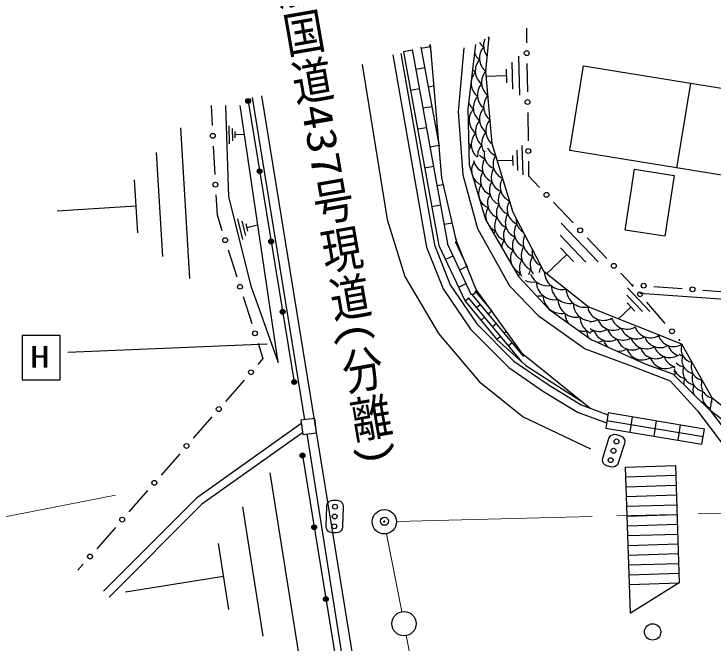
# Model space of a CAD drawing. Units: millimetres, scale not verified. Extents: x 40000 to 680000, y 20000 to 380000.
# Drawn here: x 66184 to 109046, y 277924 to 316500 of the extents above; entities that cross this region are included whole.
import ezdxf
from ezdxf.enums import TextEntityAlignment as Align

# ---------------------------------------------------------------- set-up
doc = ezdxf.new("R2010")
doc.units = ezdxf.units.MM
doc.header["$LTSCALE"] = 1000
doc.header["$PDMODE"] = 32
doc.header["$PDSIZE"] = 500
doc.linetypes.add('CHAIN', pattern=[18.5, 12, -1.5, 3.5, -1.5])
for name, color, linetype, lineweight in [('M-BGD', 7, 'Continuous', 25), ('M-BMK', 2, 'CHAIN', 13), ('M-BMK-SRVR', 3, 'Continuous', 25), ('M-OTRS', 6, 'Continuous', 25), ('M-STR-HTXT', 7, 'Continuous', 13), ('M-STR-STRC', 7, 'Continuous', 25)]:
    doc.layers.add(name, color=color, linetype=linetype, lineweight=lineweight)
doc.styles.add('@ＭＳ ゴシック', font='')
doc.styles.add('ＭＳ ゴシック', font='')
doc.styles.get('@ＭＳ ゴシック').set_extended_font_data('@MS Gothic')
doc.styles.get('ＭＳ ゴシック').set_extended_font_data('MS Gothic')

msp = doc.modelspace()

# ---------------------------------------------------------------- linework, layer by layer
at = {"layer": 'M-BGD'}
for p, q in [((97601, 315627), (97615, 314727)), ((95107, 312986), (95323, 315105)), ((91671, 314617), (91759, 314132)), ((92410, 306451), (91717, 314629)), ((94486, 314629), (94010, 310693)), ((90614, 314286), (90074, 314188)), ((90074, 314188), (92238, 302293)), ((90074, 314188), (92238, 302293)), ((90606, 314331), (92772, 302424)), ((91139, 314474), (92246, 308386)), ((91696, 314483), (91155, 314384)), ((93767, 314432), (93416, 310500)), ((89408, 313999), (91487, 302200)), ((89900, 314085), (91971, 302337)), ((97120, 313916), (97183, 311529)), ((87539, 313410), (89065, 303906)), ((96771, 311890), (96728, 313540)), ((97635, 313467), (97662, 311727)), ((100265, 308122), (101112, 313326)), ((101112, 313326), (140818, 306862)), ((91371, 313195), (90831, 313097)), ((95497, 308528), (95107, 312986)), ((96361, 313122), (96383, 312282)), ((96372, 312702), (95124, 312669)), ((91934, 312069), (91588, 312006)), ((107663, 312259), (106816, 307055)), ((91047, 311907), (90506, 311809)), ((84024, 291619), (80818, 311370)), ((81364, 311475), (89991, 258308)), ((78272, 310891), (78339, 309659)), ((79163, 310880), (79343, 305291)), ((82376, 295123), (80055, 310880)), ((80541, 311163), (83368, 293928)), ((91804, 310816), (91263, 310718)), ((93416, 310500), (93697, 306638)), ((94010, 310693), (94097, 307276)), ((97682, 310467), (97709, 308727)), ((76387, 309510), (76951, 300274)), ((79406, 308544), (79371, 309638)), ((79561, 309474), (79585, 308718)), ((91480, 309528), (90939, 309430)), ((92139, 309648), (92021, 309627)), ((79752, 308910), (79740, 309295)), ((79746, 309103), (80317, 309121)), ((78407, 308401), (78501, 306664)), ((92237, 308437), (91696, 308339)), ((96795, 304332), (95497, 308528)), ((97331, 308427), (97378, 306637)), ((75308, 301618), (74918, 308000)), ((96761, 307831), (96778, 307202)), ((97069, 306908), (97036, 308145)), ((139971, 301658), (100265, 308122)), ((96769, 307517), (95834, 307492)), ((97728, 307468), (97742, 306568)), ((91913, 307149), (91372, 307051)), ((94097, 307276), (95092, 303899)), ((103664, 303241), (104239, 306978)), ((104239, 306978), (106669, 306604)), ((93697, 306638), (94611, 303337)), ((97742, 306568), (98406, 305867)), ((106669, 306604), (106094, 302867)), ((73553, 306332), (73751, 303083)), ((93319, 302558), (92410, 306451)), ((92509, 306029), (92129, 305960)), ((78569, 305406), (78636, 304175)), ((79343, 305291), (80711, 299820)), ((92346, 304770), (91805, 304672)), ((99273, 304953), (100470, 303690)), ((73652, 304708), (68825, 304413)), ((98699, 300696), (96795, 304332)), ((78636, 304175), (78938, 303230)), ((80213, 302679), (79900, 303933)), ((89065, 303906), (90141, 300409)), ((95092, 303899), (97126, 300396)), ((80160, 303791), (80377, 302924)), ((80522, 303188), (80411, 303629)), ((80466, 303409), (81122, 303573)), ((93059, 303671), (92562, 303581)), ((99735, 303677), (101997, 301297)), ((94611, 303337), (96577, 299826)), ((106094, 302867), (103664, 303241)), ((93262, 302801), (93307, 302555)), ((101244, 301287), (99681, 302931)), ((101336, 302775), (102533, 301512)), ((91487, 302200), (92493, 299653)), ((91971, 302337), (92938, 299888)), ((92238, 302293), (93839, 298879)), ((92238, 302293), (93839, 298879)), ((92738, 302416), (94211, 299274)), ((93239, 302539), (93963, 300993)), ((94531, 299614), (93319, 302558)), ((79321, 302030), (79851, 300373)), ((93595, 301888), (93553, 301868)), ((99691, 302167), (100486, 301330)), ((93095, 301654), (92638, 301439)), ((100089, 301748), (98845, 300566)), ((93953, 301015), (93496, 300800)), ((101381, 298533), (98699, 300696)), ((103400, 300597), (104063, 299897)), ((90141, 300409), (92204, 296912)), ((97126, 300396), (98986, 298407)), ((80711, 299820), (82376, 295123)), ((92493, 299653), (94169, 297173)), ((92938, 299888), (94557, 297493)), ((93896, 299947), (93438, 299732)), ((97386, 295635), (94531, 299614)), ((96577, 299826), (98333, 298000)), ((103802, 299708), (105173, 298265)), ((104063, 299897), (104165, 299889)), ((104158, 299787), (104063, 299897)), ((105422, 299795), (107157, 299664)), ((94244, 299309), (97420, 295500)), ((94515, 299443), (94290, 299255)), ((94447, 299525), (95509, 298250)), ((104717, 298259), (103770, 299256)), ((111343, 298883), (104556, 299354)), ((108413, 299569), (110148, 299439)), ((80235, 299173), (80765, 297515)), ((94064, 299067), (93839, 298879)), ((93839, 298879), (95785, 296543)), ((93839, 298879), (95785, 296543)), ((94041, 299094), (97327, 295152)), ((95046, 298896), (95002, 298859)), ((103776, 298792), (104258, 298285)), ((106122, 297519), (104983, 298835)), ((94776, 298671), (94551, 298483)), ((98986, 298407), (101581, 296547)), ((107134, 296242), (101381, 298533)), ((104017, 298539), (103263, 297822)), ((95037, 297899), (94812, 297711)), ((95489, 298275), (95263, 298087)), ((98333, 298000), (101213, 295964)), ((94557, 297493), (96837, 295213)), ((95750, 297503), (95524, 297315)), ((94169, 297173), (96516, 294827)), ((96379, 297038), (96236, 296919)), ((92204, 296912), (94715, 293954)), ((96011, 296731), (95785, 296543)), ((81149, 296315), (81451, 295371)), ((95785, 296543), (97559, 294943)), ((96723, 296335), (96497, 296147)), ((101581, 296547), (104928, 295030)), ((107041, 296457), (106946, 296566)), ((108994, 292955), (107134, 296242)), ((97268, 295800), (97210, 295751)), ((101213, 295964), (104092, 294911)), ((81451, 295371), (81129, 295003)), ((96984, 295563), (96925, 295514)), ((101485, 292336), (97386, 295635)), ((96837, 295213), (98934, 293772)), ((97536, 295034), (97495, 295000)), ((97559, 294943), (100933, 292781)), ((104092, 294911), (106409, 293999)), ((104928, 295030), (106572, 294425)), ((96516, 294827), (98661, 293352)), ((80300, 294054), (79155, 292744)), ((106572, 294425), (108864, 292176)), ((94715, 293954), (97405, 291802)), ((98934, 293772), (100959, 292531)), ((106409, 293999), (108095, 292173)), ((98661, 293352), (100739, 292079)), ((108864, 292176), (108994, 292955)), ((108994, 292955), (111845, 290682)), ((100959, 292531), (102603, 291922)), ((100739, 292079), (102519, 291420)), ((102622, 292038), (102466, 291105)), ((108514, 291048), (102622, 292038)), ((108095, 292173), (109600, 290162)), ((111637, 290081), (108864, 292176)), ((108864, 292176), (110391, 290185)), ((78325, 291795), (77180, 290485)), ((84635, 291693), (83780, 291589)), ((83780, 291589), (83886, 290716)), ((84741, 290820), (84635, 291693)), ((97405, 291802), (101530, 289830)), ((102544, 291571), (108436, 290582)), ((104095, 291790), (103939, 290858)), ((105568, 291543), (105412, 290611)), ((83780, 291356), (77381, 286816)), ((102466, 291105), (108358, 290116)), ((107041, 291296), (106885, 290363)), ((108358, 290116), (108514, 291048)), ((83875, 290810), (77705, 286432)), ((83886, 290716), (84741, 290820)), ((84146, 290747), (89244, 258526)), ((102712, 290573), (102777, 290647)), ((102777, 290647), (102889, 290701)), ((102889, 290701), (102991, 290727)), ((102991, 290727), (103126, 290706)), ((103126, 290706), (103364, 290631)), ((103364, 290631), (103486, 290567)), ((102283, 289266), (102656, 290460)), ((102656, 290460), (102712, 290573)), ((103486, 290567), (103557, 290493)), ((103557, 290493), (103609, 290392)), ((103609, 290392), (103629, 290287)), ((103629, 290287), (103610, 290161)), ((103610, 290161), (103238, 288968)), ((76351, 289536), (75206, 288226)), ((83877, 289426), (88890, 258602)), ((102262, 289147), (102283, 289266)), ((102281, 289042), (102262, 289147)), ((102337, 288935), (102281, 289042)), ((102408, 288861), (102337, 288935)), ((103238, 288968), (103181, 288855)), ((102529, 288797), (102408, 288861)), ((102768, 288722), (102529, 288797)), ((102904, 288706), (102768, 288722)), ((103005, 288727), (102904, 288706)), ((103113, 288787), (103005, 288727)), ((103181, 288855), (103113, 288787)), ((103687, 288708), (106737, 288807)), ((103979, 279752), (103687, 288708)), ((106737, 288807), (106971, 281611)), ((81862, 288353), (83692, 276856)), ((103707, 288108), (106756, 288208)), ((103726, 287509), (106776, 287608)), ((74377, 287278), (73232, 285967)), ((77381, 286816), (71666, 281099)), ((103746, 286909), (106795, 287008)), ((77705, 286432), (72020, 280746)), ((85325, 285077), (85372, 286326)), ((85372, 286326), (85396, 286450)), ((85396, 286450), (85439, 286539)), ((85439, 286539), (85532, 286620)), ((85532, 286620), (85624, 286672)), ((85624, 286672), (85760, 286687)), ((85760, 286687), (86010, 286678)), ((86010, 286678), (86144, 286648)), ((86144, 286648), (86232, 286594)), ((86232, 286594), (86309, 286512)), ((86309, 286512), (86355, 286415)), ((86355, 286415), (86371, 286289)), ((103765, 286309), (106815, 286409)), ((81472, 278339), (80207, 286283)), ((86371, 286289), (86325, 285040)), ((103785, 285710), (106835, 285809)), ((85336, 284956), (85325, 285077)), ((86325, 285040), (86300, 284916)), ((103804, 285110), (106854, 285209)), ((72403, 285019), (71258, 283708)), ((85382, 284860), (85336, 284956)), ((85464, 284772), (85382, 284860)), ((85552, 284718), (85464, 284772)), ((85686, 284688), (85552, 284718)), ((85936, 284679), (85686, 284688)), ((86072, 284699), (85936, 284679)), ((86164, 284746), (86072, 284699)), ((86252, 284833), (86164, 284746)), ((86300, 284916), (86252, 284833)), ((103824, 284510), (106874, 284610)), ((78700, 284029), (79344, 279985)), ((103844, 283911), (106893, 284010)), ((103863, 283311), (106913, 283410)), ((70429, 282760), (70107, 282391)), ((103883, 282711), (106932, 282811)), ((103902, 282111), (106952, 282211)), ((79022, 282007), (73014, 281050)), ((103922, 281512), (106971, 281611)), ((106971, 281611), (103979, 279752))]:
    msp.add_line(p, q, dxfattribs=at)
for centre, radius in [((97625, 314097), 149), ((80541, 311163), 149), ((80541, 311163), 132), ((80541, 311163), 115), ((80541, 311163), 96.8), ((80541, 311163), 79.5), ((80541, 311163), 58.5), ((80541, 311163), 40.5), ((80541, 311163), 23.2), ((97672, 311097), 149), ((80541, 311163), 4.5), ((78373, 309030), 149), ((97719, 308097), 149), ((81248, 306854), 149), ((81248, 306854), 132), ((81248, 306854), 115), ((81248, 306854), 96.8), ((81248, 306854), 79.5), ((81248, 306854), 58.5), ((81248, 306854), 40.5), ((81248, 306854), 23.2), ((81248, 306854), 4.5), ((78535, 306035), 149), ((98839, 305410), 149), ((100903, 303232), 149), ((79130, 302630), 149), ((81955, 302546), 149), ((81955, 302546), 132), ((81955, 302546), 115), ((81955, 302546), 96.8), ((81955, 302546), 79.5), ((81955, 302546), 58.5), ((81955, 302546), 40.5), ((81955, 302546), 23.2), ((81955, 302546), 4.5), ((102966, 301055), 149), ((80043, 299773), 149), ((104794, 299842), 149), ((107785, 299617), 149), ((104571, 299311), 149), ((82661, 298237), 149), ((82661, 298237), 132), ((82661, 298237), 115), ((82661, 298237), 96.8), ((82661, 298237), 79.5), ((82661, 298237), 58.5), ((82661, 298237), 40.5), ((82661, 298237), 23.2), ((82661, 298237), 4.5), ((80957, 296915), 149), ((106534, 297043), 149), ((80714, 294529), 149), ((83368, 293928), 149), ((83368, 293928), 132), ((83368, 293928), 115), ((83368, 293928), 96.8), ((83368, 293928), 79.5), ((83368, 293928), 58.5), ((83368, 293928), 40.5), ((83368, 293928), 23.2), ((83368, 293928), 4.5), ((78740, 292270), 149), ((103126, 290287), 150), ((76766, 290011), 149), ((102947, 289714), 150), ((83877, 289426), 149), ((83877, 289426), 132), ((83877, 289426), 115), ((83877, 289426), 96.8), ((83877, 289426), 79.5), ((83877, 289426), 58.5), ((83877, 289426), 40.5), ((83877, 289426), 23.2), ((83877, 289426), 4.5), ((102768, 289141), 150), ((74792, 287752), 149), ((85870, 286283), 150), ((72818, 285493), 149), ((85848, 285683), 150), ((84593, 285023), 149), ((84593, 285023), 132), ((84593, 285023), 115), ((84593, 285023), 96.8), ((84593, 285023), 79.5), ((84593, 285023), 58.5), ((84593, 285023), 40.5), ((84593, 285023), 23.2), ((85826, 285083), 150), ((84593, 285023), 4.5), ((70843, 283234), 149), ((85309, 280619), 149), ((85309, 280619), 132), ((85309, 280619), 115), ((85309, 280619), 96.8), ((85309, 280619), 79.5), ((85309, 280619), 58.5), ((85309, 280619), 40.5), ((85309, 280619), 23.2), ((85309, 280619), 4.5), ((105340, 278602), 500)]:
    msp.add_circle(centre, radius, dxfattribs=at)
for centre, radius, start, end in [((96258, 315333), 1032, 194.7757, 202.6952), ((95623, 315277), 1032, 209.675, 231.2718), ((96005, 314562), 1032, 157.9408, 218.8643), ((95753, 313791), 1032, 138.7215, 231.2718), ((95370, 314506), 1032, 203.1858, 231.2718), ((95500, 313020), 1032, 138.7215, 231.2718), ((96135, 313076), 1032, 163.3635, 184.9967), ((95248, 312249), 1032, 138.7215, 231.2718), ((95118, 313736), 1032, 217.7149, 231.2718), ((95883, 312305), 1032, 138.7215, 231.2718), ((95630, 311534), 1032, 138.7215, 231.2718), ((95378, 310763), 1032, 138.7215, 231.2718), ((96013, 310819), 1032, 138.7215, 231.2718), ((94995, 311479), 1032, 204.2173, 231.2718), ((95125, 309993), 1032, 138.7215, 231.2718), ((95760, 310048), 1032, 138.7215, 231.2718), ((94873, 309222), 1032, 138.7215, 144.4947), ((95508, 309277), 1032, 138.7215, 231.2718), ((96143, 309333), 1032, 138.7215, 231.2718), ((95255, 308506), 1032, 138.7215, 229.8952), ((95890, 308562), 1032, 138.7215, 208.554), ((94873, 309222), 1032, 218.4186, 231.2718), ((95003, 307736), 1032, 138.7215, 154.1144), ((95638, 307791), 1032, 138.7215, 183.2781), ((96073, 308706), 949, 206.4389, 247.6912), ((95414, 308502), 949, 223.9841, 247.6912), ((95960, 307905), 949, 167.22, 247.6912), ((96506, 307308), 949, 146.693, 247.6912), ((95187, 306899), 949, 146.693, 188.1879), ((95300, 307701), 949, 191.0074, 247.6912), ((95846, 307103), 949, 146.693, 247.6912), ((96393, 306506), 949, 146.693, 247.6912), ((95187, 306899), 949, 204.6546, 247.6912), ((95733, 306302), 949, 146.693, 247.6912), ((96279, 305705), 949, 146.693, 247.6912), ((96939, 305909), 949, 146.693, 247.6912), ((95620, 305501), 949, 146.693, 247.6912), ((96825, 305108), 949, 146.693, 247.6912), ((96166, 304904), 949, 146.693, 247.6912), ((96712, 304306), 949, 146.693, 247.6912), ((97371, 304511), 949, 146.693, 247.6912), ((96052, 304102), 949, 146.693, 199.4482), ((96598, 303505), 949, 146.693, 247.6912), ((97258, 303709), 949, 146.693, 247.6912), ((97918, 303913), 949, 175.157, 240.1071), ((96052, 304102), 949, 220.8134, 247.6912), ((97804, 303112), 949, 146.693, 247.6912), ((96485, 302704), 949, 146.693, 159.7089), ((97145, 302908), 949, 146.693, 247.6912), ((97031, 302107), 949, 146.693, 175.1185), ((97691, 302311), 949, 146.693, 247.6912), ((98350, 302515), 949, 151.964, 247.6912), ((98237, 301714), 949, 146.693, 247.6912), ((97577, 301509), 949, 146.693, 247.6912), ((98896, 301917), 949, 169.0808, 246.1833), ((98123, 300912), 949, 146.693, 210.5196), ((98783, 301116), 949, 146.693, 215.5437), ((99329, 300519), 949, 147.7918, 172.8803), ((98010, 300111), 949, 146.693, 161.08), ((98670, 300315), 949, 146.693, 167.9191), ((98915, 300964), 1135, 202.1054, 280.4623), ((99833, 300731), 1135, 181.7816, 280.4623), ((97996, 301196), 1135, 245.7658, 280.4623), ((99337, 300115), 1135, 181.7816, 280.4623), ((100256, 299883), 1135, 181.7816, 280.4623), ((101174, 299650), 1135, 181.7816, 280.4623), ((98418, 300348), 1135, 264.6923, 280.4623), ((99759, 299267), 1135, 181.7816, 280.4623), ((100678, 299034), 1135, 181.7816, 280.4623), ((101597, 298801), 1135, 181.7816, 263.4689), ((102515, 298569), 1135, 181.7816, 189.7545), ((102334, 298702), 992, 199.1507, 300.0298), ((101100, 298185), 1135, 181.7816, 212.2321), ((102019, 297953), 1135, 181.7816, 245.246), ((101491, 298631), 992, 268.8309, 300.0298), ((102926, 298097), 992, 199.1507, 300.0298), ((103768, 298168), 992, 199.1507, 300.0298), ((101100, 298185), 1135, 256.525, 280.4623), ((102441, 297104), 1135, 181.7816, 201.5224), ((102083, 298026), 992, 235.0401, 300.0298), ((101240, 297956), 992, 287.2814, 300.0298), ((102674, 297422), 992, 199.1507, 300.0298), ((103517, 297493), 992, 199.1507, 300.0298), ((104360, 297564), 992, 199.1507, 300.0298), ((105203, 297635), 992, 199.1507, 300.0298), ((104951, 296959), 992, 199.1507, 300.0298), ((105794, 297030), 992, 199.1507, 300.0298), ((106637, 297101), 992, 199.1507, 300.0298), ((101831, 297351), 992, 278.2874, 300.0298), ((103266, 296817), 992, 199.1507, 227.1659), ((104108, 296888), 992, 199.1507, 300.0298), ((103266, 296817), 992, 264.0741, 300.0298), ((104700, 296284), 992, 199.1507, 300.0298), ((105543, 296354), 992, 199.1507, 300.0298), ((106386, 296425), 992, 199.1507, 300.0298), ((107228, 296496), 992, 199.1507, 251.9274), ((107907, 295956), 824, 165.9002, 259.2989), ((106134, 295750), 992, 199.1507, 300.0298), ((106977, 295821), 992, 199.1507, 254.263), ((107343, 296360), 824, 241.2902, 259.2989), ((107963, 295264), 824, 159.7154, 259.2989), ((107398, 295668), 824, 221.9849, 259.2989), ((108527, 294860), 824, 159.7154, 259.2989), ((105291, 295679), 992, 292.0606, 300.0298), ((106726, 295145), 992, 199.1507, 207.0659), ((106890, 295380), 824, 251.3049, 259.2989), ((107569, 295216), 992, 199.1507, 206.4253), ((107454, 294976), 824, 197.2089, 259.2989), ((107510, 294285), 824, 159.7154, 178.0565), ((108018, 294572), 824, 159.7154, 259.2989), ((108074, 293881), 824, 159.7154, 189.1808), ((108583, 294168), 824, 159.7154, 259.2989), ((109147, 293764), 824, 159.7154, 259.2989), ((108639, 293477), 824, 159.7154, 204.7376), ((109203, 293073), 824, 159.7154, 247.4605), ((109767, 292669), 824, 159.7154, 181.3728), ((108639, 293477), 824, 246.3666, 259.2989)]:
    msp.add_arc(centre, radius, start, end, dxfattribs=at)
at = {"layer": 'M-BMK'}
for p, q in [((89643, 285379), (182112, 287680)), ((89035, 284623), (89956, 279849)), ((90238, 278376), (93815, 259399))]:
    msp.add_line(p, q, dxfattribs=at)
at = {"layer": 'M-BMK-SRVR'}
for centre in [(88893, 285360), (90099, 279113)]:
    msp.add_circle(centre, 746, dxfattribs=at)
at = {"layer": 'M-OTRS'}
for radius in [31.3, 25, 18.8, 12.5, 6.3]:
    msp.add_circle((88889, 285361), radius, dxfattribs=at)
msp.add_point((88898, 285392), dxfattribs=at)
at = {"layer": 'M-STR-HTXT'}
msp.add_line((72412, 286984), (61532, 284875), dxfattribs=at)
at = {"layer": 'M-STR-STRC'}
for p, q in [((69023, 296788), (66678, 296788)), ((66678, 296788), (66678, 294071)), ((69023, 294071), (69023, 296788)), ((81701, 296244), (69482, 295740)), ((66678, 294071), (69023, 294071))]:
    msp.add_line(p, q, dxfattribs=at)

# ---------------------------------------------------------------- texts
at = {"layer": 'M-BGD', "style": '@ＭＳ ゴシック', "width": 1.2}
msp.add_text('一般国道437号現道(分離)', height=1833, rotation=279.9, dxfattribs=at).set_placement((81192, 322513), align=Align.BOTTOM_LEFT)
at = {"layer": 'M-STR-STRC', "style": 'ＭＳ ゴシック', "width": 1.35}
msp.add_text('H', height=1320, dxfattribs=at).set_placement((67165, 294414), align=Align.BOTTOM_LEFT)

doc.saveas('drawing.dxf')
